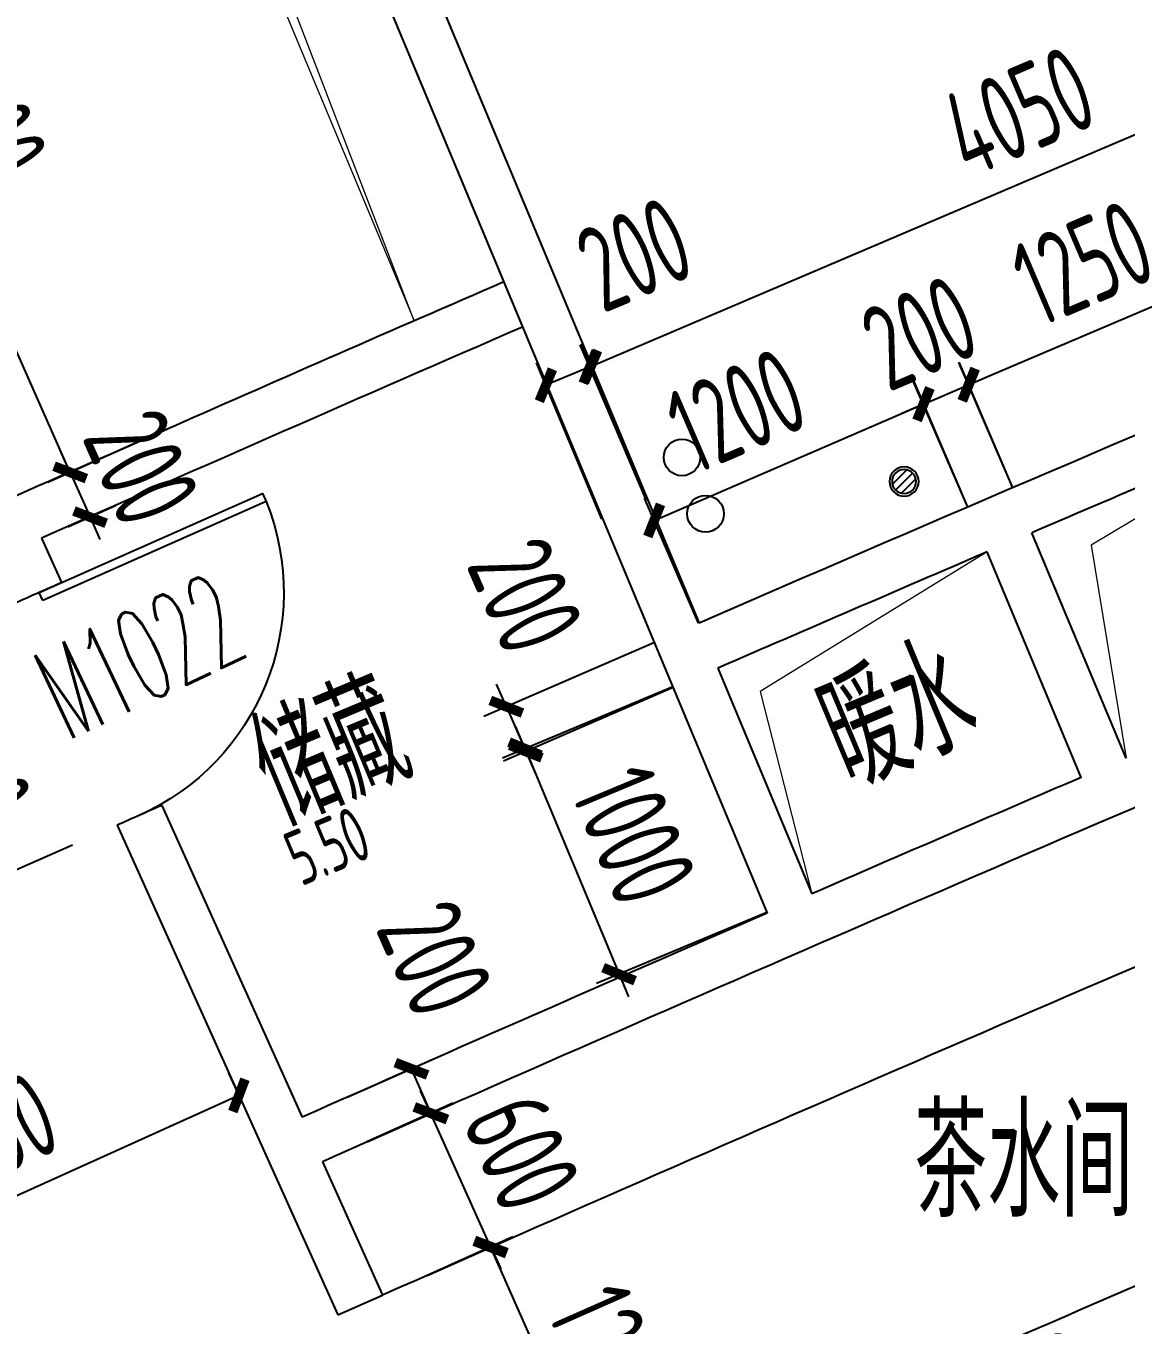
# Model space of a CAD drawing. Header units: millimetres. Extents: x 0 to 12110233, y -6694180 to 0.
# Drawn here: x 11651748 to 11656252, y -6410741 to -6405424 of the extents above; entities that cross this region are included whole.
import ezdxf
from ezdxf.enums import TextEntityAlignment as Align

# ---------------------------------------------------------------- set-up
doc = ezdxf.new("R2010")
doc.units = ezdxf.units.MM
doc.header["$LTSCALE"] = 10
doc.linetypes.add('A1-RG-AXIS-3~4F$0$CENTER', pattern=[50.8, 31.75, -6.35, 6.35, -6.35])
doc.linetypes.add('A1-RI-F3$0$442 Site - clean$0$DASHED', pattern=[0.75, 0.5, -0.25])
for name, color, linetype in [('A1-RD-3F$0$A-louban', 5, 'Continuous'), ('A1-RG-AXIS-3~4F$0$A2-RG-AXIS-150$0$A-DIMS-100', 1, 'Continuous'), ('A1-RI-F3$0$0P-DR-DD-V', 210, 'Continuous'), ('A1-RI-F3$0$0P-DR-E', 210, 'Continuous'), ('A1-RI-F3$0$0P-RW-GR-V', 210, 'Continuous'), ('A1-RI-F3$0$A-DIMS-1：100', 1, 'Continuous'), ('A1-RI-F3$0$A-DOOR', 32, 'Continuous'), ('A1-RI-F3$0$A-FIXT', 55, 'Continuous'), ('A1-RI-F3$0$A-STRS-HRAL', 3, 'Continuous'), ('A1-RI-F3$0$A-SYMB-AREA', 4, 'Continuous'), ('A1-RI-F3$0$A-SYMB-NAME', 4, 'Continuous'), ('A1-RI-F3$0$A-TEXT1', 4, 'Continuous'), ('A1-RI-F3$0$A-WALL', 7, 'Continuous'), ('A1-RI-F3$0$N-SYMB-DOOR', 13, 'Continuous'), ('A1-RI-F3$0$N-SYMB-DOOR1', 13, 'Continuous'), ('A1-RI-F3$0$N-SYMB-DOOR2', 13, 'Continuous')]:
    doc.layers.add(name, color=color, linetype=linetype)
doc.layers.add('A1-RG-AXIS-3~4F$0$A-GRID', color=1, linetype='A1-RG-AXIS-3~4F$0$CENTER', lineweight=9)
doc.layers.add('A1-RI-F3$0$A-HOLE', color=2, linetype='Continuous', lineweight=5)
doc.styles.add('A1-RG-AXIS-3~4F$0$A2-RG-AXIS-150$0$XD2008', font='romans.shx', dxfattribs={"width": 0.7})
doc.styles.add('A1-RI-F3$0$ECADI', font='gbeitc.shx', dxfattribs={"width": 0.7, "bigfont": 'gbcbig.shx'})
doc.styles.add('A1-RI-F3$0$ECADI-SYM', font='simplex.shx', dxfattribs={"width": 0.7, "bigfont": 'hztxt.shx'})
doc.styles.add('A1-RI-F3$0$XD2008', font='xd-hzs.shx', dxfattribs={"width": 0.7, "bigfont": 'xd-hztxt.shx'})
doc.dimstyles.new('A1-RG-AXIS-3~4F$0$A2-RG-AXIS-150$0$XD100', dxfattribs={"dimscale": 100, "dimtxt": 5.5, "dimasz": 1.5, "dimexe": 1, "dimexo": 2, "dimgap": 0.5, "dimtad": 1, "dimdec": 0, "dimdsep": 46, "dimtxsty": 'A1-RG-AXIS-3~4F$0$A2-RG-AXIS-150$0$XD2008', "dimblk": 'A1-RG-AXIS-3~4F$0$A2-RG-AXIS-150$0$_ArchTick', "dimcen": 2.5, "dimclrt": 4, "dimaunit": 1, "dimadec": 3, "dimazin": 0, "dimtfac": 1, "dimtdec": 0, "dimtix": 1, "dimtmove": 0, "dimatfit": 3, "dimfxl": 0, "dimtolj": 1, "dimtzin": 0, "dimarcsym": 0})
doc.dimstyles.new('A1-RI-F3$0$XD100$0', dxfattribs={"dimscale": 100, "dimtxt": 3.5, "dimasz": 2, "dimexe": 1, "dimexo": 2, "dimgap": 1, "dimtad": 1, "dimdec": 0, "dimdsep": 46, "dimtxsty": 'A1-RI-F3$0$XD2008', "dimblk1": 'A1-RI-F3$0$_ArchTick', "dimblk2": 'A1-RI-F3$0$_ArchTick', "dimsah": 1, "dimcen": 2.5, "dimclrd": 1, "dimclre": 1, "dimclrt": 4, "dimaunit": 1, "dimadec": 0, "dimazin": 0, "dimtfac": 1, "dimtdec": 0, "dimtix": 1, "dimtmove": 2, "dimatfit": 3, "dimfxl": 0, "dimtolj": 1, "dimtzin": 0, "dimarcsym": 0})

# ---------------------------------------------------------------- blocks, each defined once
blk = doc.blocks.new('A1-RD-3F')
at = {"layer": 'A1-RD-3F$0$A-louban'}
blk.add_lwpolyline([(11669520.9, -6410687.2), (11668553.2, -6408166.6, 0.013789), (11652954.6, -6414674.9), (11654065.4, -6417135.8, -0.013784)], format="xyb", close=True, dxfattribs=at)
blk = doc.blocks.new('A1-RI-F3$0$A$C18701E44')
at = {"layer": 'A1-RI-F3$0$A-FIXT'}
for points in [[(703.5, 352.4), (509.3, 643.6, 0.412128), (440.3, 657.7)], [(271.6, 8.2, -0.4126), (202.5, 22.2), (8.4, 313.4, -0.415827), (22.4, 382.9)]]:
    blk.add_lwpolyline(points, format="xyb", dxfattribs=at)
blk.add_circle((425.2, 229), 20, dxfattribs=at)
for centre, radius, start, end in [((169905.5, -257487.6), 308800, 123.283794, 123.376583), ((661.9, 324.7), 50, 303.2833, 33.6921), ((169905.5, -257487.6), 308350, 123.283331, 123.376225)]:
    blk.add_arc(centre, radius, start, end, dxfattribs=at)
blk = doc.blocks.new('A1-RI-F3$0$A1RUODIANJIAN')
at = {"layer": 'A1-RI-F3$0$A-SYMB-NAME', "linetype": 'ByBlock', "style": 'A1-RI-F3$0$XD2008', "width": 0.7}
blk.add_attdef('A1RUODIANJIAN', (11587156, -6438427.3), '', height=350, dxfattribs=at)
blk = doc.blocks.new('A1-RI-F3$0$_ArchTick')
at = {"color": 0, "linetype": 'ByBlock', "const_width": 0.4}
blk.add_lwpolyline([(-0.5, -0.5), (0.5, 0.5)], dxfattribs=at)
blk = doc.blocks.new('*D46')
at = {"layer": 'A1-RI-F3$0$A-DIMS-1：100', "color": 1, "linetype": 'ByBlock', "lineweight": -2}
for p, q in [((11658014.1, -6405777.7), (11657742.6, -6405140.5)), ((11657781.8, -6405232.5), (11654055.9, -6406820.5)), ((11654288.3, -6407365.7), (11654016.7, -6406728.5))]:
    blk.add_line(p, q, dxfattribs=at)
at = {"layer": 'A1-RI-F3$0$A-DIMS-1：100', "color": 1, "linetype": 'ByBlock', "lineweight": -2, "xscale": 100, "yscale": 100, "zscale": 100}
for p, rotation in [((11657781.8, -6405232.5), 23.08386770607282), ((11654055.9, -6406820.5), 203.0838677060729)]:
    blk.add_blockref('A1-RI-F3$0$_ArchTick', p, dxfattribs=dict(at, rotation=rotation))
at = {"layer": 'A1-RI-F3$0$A-DIMS-1：100', "color": 4, "linetype": 'ByBlock', "insert": (11655811, -6405773.5), "char_height": 350, "attachment_point": 5, "rotation": 23.0839, "style": 'A1-RI-F3$0$XD2008'}
blk.add_mtext('\\A1;4050', dxfattribs=at)
blk = doc.blocks.new('*D47')
at = {"layer": 'A1-RI-F3$0$A-DIMS-1：100', "color": 1, "linetype": 'ByBlock', "lineweight": -2}
for p, q in [((11654289.7, -6407365.1), (11654022.6, -6406724.9)), ((11654105.1, -6407442.1), (11653838, -6406801.9)), ((11654061.1, -6406817.2), (11653876.6, -6406894.2))]:
    blk.add_line(p, q, dxfattribs=at)
at = {"layer": 'A1-RI-F3$0$A-DIMS-1：100', "color": 1, "linetype": 'ByBlock', "lineweight": -2, "xscale": 100, "yscale": 100, "zscale": 100}
for p, rotation in [((11654061.1, -6406817.2), 22.64589971378171), ((11653876.6, -6406894.2), 202.6458997137817)]:
    blk.add_blockref('A1-RI-F3$0$_ArchTick', p, dxfattribs=dict(at, rotation=rotation))
at = {"layer": 'A1-RI-F3$0$A-DIMS-1：100', "color": 4, "linetype": 'ByBlock', "insert": (11654239.2, -6406357.9), "char_height": 350, "attachment_point": 5, "rotation": 22.6459, "style": 'A1-RI-F3$0$XD2008'}
blk.add_mtext('\\A1;200', dxfattribs=at)
blk = doc.blocks.new('*D99')
at = {"layer": 'A1-RI-F3$0$A-DIMS-1：100', "color": 1, "linetype": 'ByBlock', "lineweight": -2}
for p, q in [((11653404.1, -6409872.9), (11653363, -6409781.7)), ((11653144, -6409990.1), (11653495.3, -6409831.8)), ((11653650.4, -6410419.5), (11653404.1, -6409872.9)), ((11653390.3, -6410536.7), (11653741.6, -6410378.4)), ((11653650.4, -6410419.5), (11653691.5, -6410510.7))]:
    blk.add_line(p, q, dxfattribs=at)
at = {"layer": 'A1-RI-F3$0$A-DIMS-1：100', "color": 1, "linetype": 'ByBlock', "lineweight": -2, "xscale": 100, "yscale": 100, "zscale": 100}
for p, rotation in [((11653404.1, -6409872.9), 294.2530138338128), ((11653650.4, -6410419.5), 114.2530138338127)]:
    blk.add_blockref('A1-RI-F3$0$_ArchTick', p, dxfattribs=dict(at, rotation=rotation))
at = {"layer": 'A1-RI-F3$0$A-DIMS-1：100', "color": 4, "linetype": 'ByBlock', "insert": (11653778, -6410033.2), "char_height": 350, "attachment_point": 5, "rotation": 294.253, "style": 'A1-RI-F3$0$XD2008'}
blk.add_mtext('\\A1;600', dxfattribs=at)
blk = doc.blocks.new('*D100')
at = {"layer": 'A1-RI-F3$0$A-DIMS-1：100', "color": 1, "linetype": 'ByBlock', "lineweight": -2}
for p, q in [((11653390.8, -6410537.9), (11653741.3, -6410382.7)), ((11653649.9, -6410423.2), (11654135.8, -6411520.9)), ((11653876.7, -6411635.6), (11654227.2, -6411480.4))]:
    blk.add_line(p, q, dxfattribs=at)
at = {"layer": 'A1-RI-F3$0$A-DIMS-1：100', "color": 1, "linetype": 'ByBlock', "lineweight": -2, "xscale": 100, "yscale": 100, "zscale": 100}
for p, rotation in [((11653649.9, -6410423.2), 113.8776361080659), ((11654135.8, -6411520.9), 293.8776361080659)]:
    blk.add_blockref('A1-RI-F3$0$_ArchTick', p, dxfattribs=dict(at, rotation=rotation))
at = {"layer": 'A1-RI-F3$0$A-DIMS-1：100', "color": 4, "linetype": 'ByBlock', "insert": (11654144.3, -6410860.7), "char_height": 350, "attachment_point": 5, "rotation": 293.8776, "style": 'A1-RI-F3$0$XD2008'}
blk.add_mtext('\\A1;1200', dxfattribs=at)
blk = doc.blocks.new('*D202')
at = {"layer": 'A1-RI-F3$0$A-DIMS-1：100', "color": 1, "linetype": 'ByBlock', "lineweight": -2}
for p, q in [((11651107.8, -6404332.9), (11650621, -6404548.8)), ((11651929.1, -6407250.9), (11650712.4, -6404508.3)), ((11652324.5, -6407075.5), (11651837.7, -6407291.5))]:
    blk.add_line(p, q, dxfattribs=at)
at = {"layer": 'A1-RI-F3$0$A-DIMS-1：100', "color": 1, "linetype": 'ByBlock', "lineweight": -2, "xscale": 100, "yscale": 100, "zscale": 100}
for p, rotation in [((11650712.4, -6404508.3), 113.9226240927053), ((11651929.1, -6407250.9), 293.9226240927052)]:
    blk.add_blockref('A1-RI-F3$0$_ArchTick', p, dxfattribs=dict(at, rotation=rotation))
at = {"layer": 'A1-RI-F3$0$A-DIMS-1：100', "color": 4, "linetype": 'ByBlock', "insert": (11651572.1, -6405768.1), "char_height": 350, "attachment_point": 5, "rotation": 293.9226, "style": 'A1-RI-F3$0$XD2008'}
blk.add_mtext('\\A1;3000', dxfattribs=at)
blk = doc.blocks.new('*D203')
at = {"layer": 'A1-RI-F3$0$A-DIMS-1：100', "color": 1, "linetype": 'ByBlock', "lineweight": -2}
for p, q in [((11651929.2, -6407251.2), (11651888.5, -6407159.9)), ((11652032.9, -6407205.1), (11651837.8, -6407291.9)), ((11651929.2, -6407251.2), (11652010.5, -6407434.1)), ((11652114.3, -6407388), (11651919.2, -6407474.8)), ((11652010.5, -6407434.1), (11652051.2, -6407525.5))]:
    blk.add_line(p, q, dxfattribs=at)
at = {"layer": 'A1-RI-F3$0$A-DIMS-1：100', "color": 1, "linetype": 'ByBlock', "lineweight": -2, "xscale": 100, "yscale": 100, "zscale": 100}
for p, rotation in [((11651929.2, -6407251.2), 293.9808935810037), ((11652010.5, -6407434.1), 113.9808935810037)]:
    blk.add_blockref('A1-RI-F3$0$_ArchTick', p, dxfattribs=dict(at, rotation=rotation))
at = {"layer": 'A1-RI-F3$0$A-DIMS-1：100', "color": 4, "linetype": 'ByBlock', "insert": (11652221.1, -6407230.9), "char_height": 350, "attachment_point": 5, "rotation": 293.9809, "style": 'A1-RI-F3$0$XD2008'}
blk.add_mtext('\\A1;200', dxfattribs=at)
blk = doc.blocks.new('*D204')
at = {"layer": 'A1-RI-F3$0$A-DIMS-1：100', "color": 1, "linetype": 'ByBlock', "lineweight": -2}
for p, q in [((11652613.6, -6409787), (11652578.8, -6409709.7)), ((11652619.9, -6409800.9), (11650751.3, -6410644.3)), ((11650745, -6410630.4), (11650710.1, -6410553.2))]:
    blk.add_line(p, q, dxfattribs=at)
at = {"layer": 'A1-RI-F3$0$A-DIMS-1：100', "color": 1, "linetype": 'ByBlock', "lineweight": -2, "xscale": 100, "yscale": 100, "zscale": 100}
for p, rotation in [((11652619.9, -6409800.9), 24.29328656344113), ((11650751.3, -6410644.3), 204.2932865634411)]:
    blk.add_blockref('A1-RI-F3$0$_ArchTick', p, dxfattribs=dict(at, rotation=rotation))
at = {"layer": 'A1-RI-F3$0$A-DIMS-1：100', "color": 4, "linetype": 'ByBlock', "insert": (11651572.5, -6409972), "char_height": 350, "attachment_point": 5, "rotation": 24.2933, "style": 'A1-RI-F3$0$XD2008'}
blk.add_mtext('\\A1;2050', dxfattribs=at)
blk = doc.blocks.new('A1-RI-F3$0$A-X-D2-60$0$d1000')
at = {"layer": 'A1-RI-F3$0$A-DOOR'}
blk.add_lwpolyline([(1257258.4, 175906.7), (1257258.4, 175941.7), (1256258.2, 175941.7), (1256258.2, 175906.7)], close=True, dxfattribs=at)
blk.add_arc((1257257.6, 175941.7), 1000, 182.0058, 269.9549, dxfattribs=at)
blk = doc.blocks.new('A1-RI-F3$0$5erhfh')
at = {"layer": 'A1-RI-F3$0$A-SYMB-AREA', "style": 'A1-RI-F3$0$ECADI', "width": 0.7}
blk.add_attdef('340M2', text='', height=2.5, dxfattribs=at).set_placement((0, 1.25), align=Align.MIDDLE_LEFT)
at = {"layer": 'A1-RI-F3$0$A-SYMB-NAME', "style": 'A1-RI-F3$0$ECADI', "width": 0.7}
blk.add_attdef('CHINESENAME', (-12.292, 3.087), '', height=4.5, dxfattribs=at)
blk = doc.blocks.new('*D207')
at = {"layer": 'A1-RI-F3$0$A-DIMS-1：100', "color": 1, "linetype": 'ByBlock', "lineweight": -2}
for p, q in [((11651533.6, -6407861.9), (11650970.7, -6408111.6)), ((11651062.1, -6408071), (11651021.6, -6407979.6)), ((11651467.5, -6408985.2), (11651062.1, -6408071)), ((11651939, -6408776.1), (11651376.1, -6409025.7)), ((11651467.5, -6408985.2), (11651508.1, -6409076.6))]:
    blk.add_line(p, q, dxfattribs=at)
at = {"layer": 'A1-RI-F3$0$A-DIMS-1：100', "color": 1, "linetype": 'ByBlock', "lineweight": -2, "xscale": 100, "yscale": 100, "zscale": 100}
for p, rotation in [((11651062.1, -6408071), 293.9169693604501), ((11651467.5, -6408985.2), 113.9169693604501)]:
    blk.add_blockref('A1-RI-F3$0$_ArchTick', p, dxfattribs=dict(at, rotation=rotation))
at = {"layer": 'A1-RI-F3$0$A-DIMS-1：100', "color": 4, "linetype": 'ByBlock', "insert": (11651516.2, -6408416.6), "char_height": 350, "attachment_point": 5, "rotation": 293.917, "style": 'A1-RI-F3$0$XD2008'}
blk.add_mtext('\\A1;1000', dxfattribs=at)
blk = doc.blocks.new('*D362')
at = {"layer": 'A1-RI-F3$0$A-DIMS-1：100', "color": 1, "linetype": 'ByBlock', "lineweight": -2}
for p, q in [((11655603.5, -6407393.1), (11655382.2, -6406880.2)), ((11654319.9, -6407447.6), (11655421.8, -6406972.1)), ((11654501.7, -6407868.7), (11654280.3, -6407355.8))]:
    blk.add_line(p, q, dxfattribs=at)
at = {"layer": 'A1-RI-F3$0$A-DIMS-1：100', "color": 1, "linetype": 'ByBlock', "lineweight": -2, "xscale": 100, "yscale": 100, "zscale": 100}
for p, rotation in [((11655421.8, -6406972.1), 23.34592495140118), ((11654319.9, -6407447.6), 203.3459249514012)]:
    blk.add_blockref('A1-RI-F3$0$_ArchTick', p, dxfattribs=dict(at, rotation=rotation))
at = {"layer": 'A1-RI-F3$0$A-DIMS-1：100', "color": 4, "linetype": 'ByBlock', "insert": (11654657.2, -6406998.3), "char_height": 350, "attachment_point": 5, "rotation": 23.3459, "style": 'A1-RI-F3$0$XD2008'}
blk.add_mtext('\\A1;1200', dxfattribs=at)
blk = doc.blocks.new('*D363')
at = {"layer": 'A1-RI-F3$0$A-DIMS-1：100', "color": 1, "linetype": 'ByBlock', "lineweight": -2}
for p, q in [((11655787.7, -6407314.1), (11655567.5, -6406800.7)), ((11655606.9, -6406892.6), (11655698.8, -6406853.1)), ((11655603.9, -6407392.9), (11655383.7, -6406879.5)), ((11655423.1, -6406971.4), (11655606.9, -6406892.6)), ((11655423.1, -6406971.4), (11655331.2, -6407010.8))]:
    blk.add_line(p, q, dxfattribs=at)
at = {"layer": 'A1-RI-F3$0$A-DIMS-1：100', "color": 1, "linetype": 'ByBlock', "lineweight": -2, "xscale": 100, "yscale": 100, "zscale": 100}
for p, rotation in [((11655606.9, -6406892.6), 203.2173263842413), ((11655423.1, -6406971.4), 23.2173263842413)]:
    blk.add_blockref('A1-RI-F3$0$_ArchTick', p, dxfattribs=dict(at, rotation=rotation))
at = {"layer": 'A1-RI-F3$0$A-DIMS-1：100', "color": 4, "linetype": 'ByBlock', "insert": (11655406.6, -6406679.3), "char_height": 350, "attachment_point": 5, "rotation": 23.2173, "style": 'A1-RI-F3$0$XD2008'}
blk.add_mtext('\\A1;200', dxfattribs=at)
blk = doc.blocks.new('*D364')
at = {"layer": 'A1-RI-F3$0$A-DIMS-1：100', "color": 1, "linetype": 'ByBlock', "lineweight": -2}
for p, q in [((11656938.1, -6406823.8), (11656719.1, -6406309.8)), ((11655608.3, -6406891.9), (11656758.3, -6406401.8)), ((11655788.2, -6407313.9), (11655569.1, -6406799.9))]:
    blk.add_line(p, q, dxfattribs=at)
at = {"layer": 'A1-RI-F3$0$A-DIMS-1：100', "color": 1, "linetype": 'ByBlock', "lineweight": -2, "xscale": 100, "yscale": 100, "zscale": 100}
for p, rotation in [((11656758.3, -6406401.8), 23.08321563116521), ((11655608.3, -6406891.9), 203.0832156311652)]:
    blk.add_blockref('A1-RI-F3$0$_ArchTick', p, dxfattribs=dict(at, rotation=rotation))
at = {"layer": 'A1-RI-F3$0$A-DIMS-1：100', "color": 4, "linetype": 'ByBlock', "insert": (11656075.5, -6406393.9), "char_height": 350, "attachment_point": 5, "rotation": 23.0832, "style": 'A1-RI-F3$0$XD2008'}
blk.add_mtext('\\A1;1250', dxfattribs=at)
blk = doc.blocks.new('*D407')
at = {"layer": 'A1-RI-F3$0$A-DIMS-1：100', "color": 1, "linetype": 'ByBlock', "lineweight": -2}
for p, q in [((11654318.2, -6407948.3), (11653623.2, -6408249.9)), ((11653714.9, -6408210.1), (11653675.1, -6408118.3)), ((11654397.8, -6408131.8), (11653702.8, -6408433.3)), ((11653714.9, -6408210.1), (11653794.5, -6408393.5)), ((11653794.5, -6408393.5), (11653834.3, -6408485.3))]:
    blk.add_line(p, q, dxfattribs=at)
at = {"layer": 'A1-RI-F3$0$A-DIMS-1：100', "color": 1, "linetype": 'ByBlock', "lineweight": -2, "xscale": 100, "yscale": 100, "zscale": 100}
for p, rotation in [((11653714.9, -6408210.1), 293.4560820581405), ((11653794.5, -6408393.5), 113.4560820581404)]:
    blk.add_blockref('A1-RI-F3$0$_ArchTick', p, dxfattribs=dict(at, rotation=rotation))
at = {"layer": 'A1-RI-F3$0$A-DIMS-1：100', "color": 4, "linetype": 'ByBlock', "insert": (11653793, -6407755.6), "char_height": 350, "attachment_point": 5, "rotation": 293.4561, "style": 'A1-RI-F3$0$XD2008'}
blk.add_mtext('\\A1;200', dxfattribs=at)
blk = doc.blocks.new('*D408')
at = {"layer": 'A1-RI-F3$0$A-DIMS-1：100', "color": 1, "linetype": 'ByBlock', "lineweight": -2}
for p, q in [((11654396.4, -6408129.3), (11653698.9, -6408420.3)), ((11653791.2, -6408381.8), (11653752.7, -6408289.5)), ((11653791.2, -6408381.8), (11654176.2, -6409304.8)), ((11654781.4, -6409052.3), (11654084, -6409343.3)), ((11654176.2, -6409304.8), (11654214.7, -6409397.1))]:
    blk.add_line(p, q, dxfattribs=at)
at = {"layer": 'A1-RI-F3$0$A-DIMS-1：100', "color": 1, "linetype": 'ByBlock', "lineweight": -2, "xscale": 100, "yscale": 100, "zscale": 100}
for p, rotation in [((11653791.2, -6408381.8), 292.6459117612793), ((11654176.2, -6409304.8), 112.6459117612793)]:
    blk.add_blockref('A1-RI-F3$0$_ArchTick', p, dxfattribs=dict(at, rotation=rotation))
at = {"layer": 'A1-RI-F3$0$A-DIMS-1：100', "color": 4, "linetype": 'ByBlock', "insert": (11654237.5, -6408737.4), "char_height": 350, "attachment_point": 5, "rotation": 292.6459, "style": 'A1-RI-F3$0$XD2008'}
blk.add_mtext('\\A1;1000', dxfattribs=at)
blk = doc.blocks.new('*D409')
at = {"layer": 'A1-RI-F3$0$A-DIMS-1：100', "color": 1, "linetype": 'ByBlock', "lineweight": -2}
for p, q in [((11653063.6, -6409808.4), (11653417.7, -6409651.6)), ((11653407.2, -6409875), (11653326.2, -6409692.1)), ((11653144.5, -6409991.3), (11653498.6, -6409834.5))]:
    blk.add_line(p, q, dxfattribs=at)
at = {"layer": 'A1-RI-F3$0$A-DIMS-1：100', "color": 1, "linetype": 'ByBlock', "lineweight": -2, "xscale": 100, "yscale": 100, "zscale": 100}
for p, rotation in [((11653326.2, -6409692.1), 113.8783604082778), ((11653407.2, -6409875), 293.8783604082777)]:
    blk.add_blockref('A1-RI-F3$0$_ArchTick', p, dxfattribs=dict(at, rotation=rotation))
at = {"layer": 'A1-RI-F3$0$A-DIMS-1：100', "color": 4, "linetype": 'ByBlock', "insert": (11653422.4, -6409241.4), "char_height": 350, "attachment_point": 5, "rotation": 293.8784, "style": 'A1-RI-F3$0$XD2008'}
blk.add_mtext('\\A1;200', dxfattribs=at)
blk = doc.blocks.new('A1-RI-F3$0$mc')
at = {"layer": 'A1-RI-F3$0$N-SYMB-DOOR', "style": 'A1-RI-F3$0$ECADI-SYM', "width": 0.7}
for tag, p in [('门窗主编号1', (55.7, -311.3)), ('门窗主编号2', (667.6, -311.3))]:
    blk.add_attdef(tag, p, '', height=180, dxfattribs=at)
at = {"layer": 'A1-RI-F3$0$N-SYMB-DOOR', "style": 'A1-RI-F3$0$ECADI-SYM', "width": 0.7, "flags": 1}
for tag, p in [('洞口尺寸(宽X高)', (55.6, -717.2)), ('备注', (57.1, -921.2))]:
    blk.add_attdef(tag, p, '', height=180, dxfattribs=at)
at = {"layer": 'A1-RI-F3$0$N-SYMB-DOOR1', "style": 'A1-RI-F3$0$ECADI-SYM', "width": 0.7}
blk.add_attdef('门窗辅编号1', (55.7, -516.1), '', height=180, dxfattribs=at)
at = {"layer": 'A1-RI-F3$0$N-SYMB-DOOR2', "style": 'A1-RI-F3$0$ECADI-SYM', "width": 0.7}
blk.add_attdef('门窗辅编号2', (311.5, -516.1), '', height=180, dxfattribs=at)
blk = doc.blocks.new('A1-RG-AXIS-3~4F$0$A2-RG-AXIS-150$0$_ArchTick')
at = {"color": 0, "linetype": 'ByBlock', "const_width": 0.4}
blk.add_lwpolyline([(-0.5, -0.5), (0.5, 0.5)], dxfattribs=at)
blk = doc.blocks.new('*D711')
at = {"layer": 'A1-RG-AXIS-3~4F$0$A2-RG-AXIS-150$0$A-DIMS-100', "color": 0, "lineweight": -2, "ltscale": 3}
for p, q in [((11670910, -6387267.3), (11670915.9, -6387284)), ((11580897.2, -6435951), (11580908, -6435965))]:
    blk.add_line(p, q, dxfattribs=at)
blk.add_arc((11778731.9, -6694178.6), 325182.4, 109.357031, 127.456634, dxfattribs=at)
at = {"layer": 'A1-RG-AXIS-3~4F$0$A2-RG-AXIS-150$0$A-DIMS-100', "color": 0, "lineweight": -2, "ltscale": 3, "xscale": 150, "yscale": 150, "zscale": 150}
for p, rotation in [((11670949, -6387378.3), 19.35703132825471), ((11580968.8, -6436044.4), 217.4566338573137)]:
    blk.add_blockref('A1-RG-AXIS-3~4F$0$A2-RG-AXIS-150$0$_ArchTick', p, dxfattribs=dict(at, rotation=rotation))
at = {"layer": 'A1-RG-AXIS-3~4F$0$A2-RG-AXIS-150$0$A-DIMS-100', "color": 4, "ltscale": 3, "insert": (11623903.2, -6407910.6), "char_height": 375, "attachment_point": 5, "rotation": 28.4068, "style": 'A1-RG-AXIS-3~4F$0$A2-RG-AXIS-150$0$XD2008'}
blk.add_mtext('\\A1;18°5\'59"', dxfattribs=at)
blk = doc.blocks.new('A1-RI-F3$0$低漏')
at = {"layer": 'A1-RI-F3$0$0P-DR-E'}
for p, q in [((14457.5, 8570.9, 0), (14398.3, 8511.7, 0)), ((14481, 8557.8, 0), (14411.4, 8488.2, 0)), ((14494.1, 8534.3, 0), (14434.9, 8475.1, 0))]:
    blk.add_line(p, q, dxfattribs=at)
at = {"layer": 'A1-RI-F3$0$0P-DR-E', "extrusion": (0, 0, -1)}
for major_axis, start_param, end_param in [((-42.4, 42.4), 3.926991, 10.210176), ((34.8, 34.8), 2.35619449019234, 8.639379797371927)]:
    blk.add_ellipse((14446.2, 8523, 0), major_axis=major_axis, ratio=1, start_param=start_param, end_param=end_param, dxfattribs=at)
blk = doc.blocks.new('A1-RI-F3$0$地漏')
blk.add_blockref('A1-RI-F3$0$低漏', (-14446.2, -8523, 0))
blk = doc.blocks.new('A1-RG-AXIS-3~4F')
at = {"layer": 'A1-RG-AXIS-3~4F$0$A-GRID', "linetype": 'A1-RG-AXIS-3~4F$0$CENTER', "ltscale": 0.05}
blk.add_lwpolyline([(11682866.1, -6392336.6, 0.10373), (11569674.9, -6456283.6, 0.10373)], format="xyb", dxfattribs=at)
blk.add_arc((11778731.9, -6694178.6), 308600, 107.574373, 131.323037, dxfattribs=at)
at = {"layer": 'A1-RG-AXIS-3~4F$0$A-GRID', "ltscale": 0.05}
blk.add_arc((11778731.9, -6694178.6), 301700, 107.53359, 131.336201, dxfattribs=at)
at = {"layer": 'A1-RG-AXIS-3~4F$0$A2-RG-AXIS-150$0$A-DIMS-100', "ltscale": 3}
dim = blk.add_angular_dim_3p(base=(11639299.9, -6400406.2), center=(11778731.9, -6694178.6), p1=(11670976.3, -6387456), p2=(11581018.9, -6436109.7), dimstyle='A1-RG-AXIS-3~4F$0$A2-RG-AXIS-150$0$XD100', override={"dimtxt": 3.75, "dimadec": 4}, dxfattribs=at)
dim.commit()
dim.dimension.update_dxf_attribs({"geometry": '*D711', "text_midpoint": (11623903.2, -6407910.6)})
blk = doc.blocks.new('A1-RI-F3')
at = {"layer": 'A1-RI-F3$0$0P-DR-DD-V'}
blk.add_circle((11654530.2, -6407420.4), 75, dxfattribs=at)
at = {"layer": 'A1-RI-F3$0$0P-RW-GR-V'}
blk.add_circle((11654433.9, -6407189.7), 75, dxfattribs=at)
blk.add_circle((11654433.9, -6407189.7), 75, dxfattribs=at)
at = {"layer": 'A1-RI-F3$0$A-FIXT'}
for centre, radius, start, end in [((11781892.5, -6701553.5), 318123.8, 112.977257, 113.860497), ((11778731.9, -6694178.6), 308900.2, 112.97313, 113.876181)]:
    blk.add_arc(centre, radius, start, end, dxfattribs=at)
at = {"layer": 'A1-RI-F3$0$A-HOLE'}
for p, q in [((11651990, -6403400.3), (11653337.8, -6406630.8)), ((11657016.5, -6407007.8), (11656108.9, -6407548.3)), ((11656108.9, -6407548.3), (11656251.6, -6408420.8)), ((11655682.8, -6407576.7), (11654753.5, -6408147.9)), ((11654753.5, -6408147.9), (11654966, -6408975.3))]:
    blk.add_line(p, q, dxfattribs=at)
at = {"layer": 'A1-RI-F3$0$A-HOLE', "linetype": 'A1-RI-F3$0$442 Site - clean$0$DASHED'}
for p, q in [((11655866.6, -6407497.9), (11656251.6, -6408420.8)), ((11655682.8, -6407576.7), (11656067.8, -6408499.7))]:
    blk.add_line(p, q, dxfattribs=at)
at = {"layer": 'A1-RI-F3$0$A-HOLE'}
blk.add_lwpolyline([(11653337.5, -6406630.3), (11652289, -6403908), (11652511.8, -6403612.2)], dxfattribs=at)
blk.add_lwpolyline([(11654065.4, -6417135.8, -0.013784), (11669520.9, -6410687.2), (11668553.2, -6408166.6, 0.013789), (11652954.6, -6414674.9)], format="xyb", close=True, dxfattribs=at)
at = {"layer": 'A1-RI-F3$0$A-STRS-HRAL', "ltscale": 0.25}
for radius, start, end in [(306650, 111.039819, 114.255917), (306600, 111.049168, 114.246567), (306500, 111.067877, 114.227858), (303800, 111.068459, 114.227275)]:
    blk.add_arc((11778731.9, -6694178.6), radius, start, end, dxfattribs=at)
at = {"layer": 'A1-RI-F3$0$A-WALL', "linetype": 'ByBlock'}
for p, q in [((11652540.1, -6403160.6), (11654503.9, -6407867.7)), ((11652356.6, -6403240.3), (11654782.6, -6409055)), ((11656251.6, -6408420.8), (11655866.6, -6407497.9)), ((11651811.8, -6407519.8), (11651893.9, -6407702.2)), ((11656067.8, -6408499.7), (11655682.8, -6407576.7)), ((11654580.9, -6408052.3), (11654966, -6408975.3)), ((11652304.7, -6408614), (11652879.5, -6409889.9)), ((11652121.8, -6408695), (11653024.4, -6410698.5)), ((11652961.6, -6410072.2), (11653207.9, -6410618.8)), ((11653024.4, -6410698.5), (11653207.9, -6410618.8))]:
    blk.add_line(p, q, dxfattribs=at)
for radius, start, end in [(313699.6, 113.488038, 114.028448), (313499.6, 113.488038, 113.8817), (312100.2, 112.914042, 113.455633), (311900.2, 112.969976, 113.198956), (311900.2, 113.235697, 113.456153), (313299.6, 113.881464, 113.91804), (310700.2, 112.97102, 113.87836), (310900.2, 113.237594, 113.458759), (312299.6, 113.880276, 113.916969), (310900.2, 113.495621, 113.878601)]:
    blk.add_arc((11778731.9, -6694178.6), radius, start, end, dxfattribs=at)
blk.add_blockref('A1-RG-AXIS-3~4F', (0, 0))
at = {"color": 3, "linetype": 'ByBlock'}
blk.add_blockref('A1-RD-3F', (0, 0), dxfattribs=at)
at = {"layer": 'A1-RI-F3$0$0P-DR-E'}
blk.add_blockref('A1-RI-F3$0$地漏', (11655343.1, -6407288.3), dxfattribs=at)
at = {"layer": 'A1-RI-F3$0$A-DOOR', "xscale": -1, "rotation": 23.89053934258507}
blk.add_blockref('A1-RI-F3$0$A-X-D2-60$0$d1000', (12872594.8, -6059432), dxfattribs=at)
at = {"layer": 'A1-RI-F3$0$A-FIXT', "linetype": 'ByBlock', "rotation": 349.9149807233017}
blk.add_blockref('A1-RI-F3$0$A$C18701E44', (11655404, -6411353.4), dxfattribs=at)
at = {"layer": 'A1-RI-F3$0$A-SYMB-NAME'}
ref = blk.add_blockref('A1-RI-F3$0$5erhfh', (11655934.5, -6408445.9), dxfattribs=dict(at, xscale=64.28571428531399, yscale=64.28571428531399, zscale=64.28571428531399, rotation=22.64589971340373))
ref.add_attrib('CHINESENAME', '暖水', (11655128.8, -6408567), dxfattribs={"height": 450, "rotation": 22.6459, "style": 'A1-RI-F3$0$XD2008', "width": 0.7})
ref = blk.add_blockref('A1-RI-F3$0$5erhfh', (11653609.5, -6408597), dxfattribs=dict(at, xscale=64.28571428531399, yscale=64.28571428531399, zscale=64.28571428531399, rotation=22.64589971340373))
ref.add_attrib('340M2', '5.50', (11652874.8, -6408946.3), dxfattribs={"layer": 'A1-RI-F3$0$A-SYMB-AREA', "height": 225, "rotation": 22.6459, "style": 'A1-RI-F3$0$XD2008', "width": 0.7})
ref.add_attrib('CHINESENAME', '储藏', (11652803.8, -6408718.1), dxfattribs={"height": 450, "rotation": 22.6459, "style": 'A1-RI-F3$0$XD2008', "width": 0.7})
at = {"layer": 'A1-RI-F3$0$A-SYMB-NAME', "linetype": 'ByBlock'}
ref = blk.add_blockref('A1-RI-F3$0$A1RUODIANJIAN', (68228.1, 28130.2), dxfattribs=at)
ref.add_attrib('A1RUODIANJIAN', '茶水间', (11655384, -6410297.1), dxfattribs={"linetype": 'ByBlock', "height": 450, "style": 'A1-RI-F3$0$XD2008', "width": 0.7})
at = {"layer": 'A1-RI-F3$0$N-SYMB-DOOR'}
ref = blk.add_blockref('A1-RI-F3$0$mc', (11652558.4, -6407529.9), dxfattribs=dict(at, xscale=-1.499999998483255, yscale=1.499999999068677, rotation=25.40708840130214))
ref.add_attrib('门窗主编号1', 'M1022', (11651917.1, -6408351.4), dxfattribs={"height": 375, "rotation": 25.4071, "style": 'A1-RI-F3$0$ECADI-SYM', "width": 0.5})
at = {"layer": 'A1-RI-F3$0$A-TEXT1', "style": 'A1-RI-F3$0$ECADI', "width": 0.7}
for tag, p in [('（-0.050）', (11743140.2, -6434229.8)), ('（结构标高）', (11749919, -6434229.8))]:
    blk.add_attdef(tag, p, '', height=321.4, dxfattribs=at)
at = {"layer": 'A1-RI-F3$0$A-DIMS-1：100', "linetype": 'ByBlock'}
for p1, p2, distance, picture, middle in [((11652507.3, -6406994.4), (11651290.6, -6404251.8), 632.6, '*D202', (11651572.1, -6405768.1)), ((11658092.6, -6405961.7), (11654366.7, -6407549.7), -792.7, '*D46', (11655811, -6405773.5)), ((11655866.6, -6407497.9), (11657016.5, -6407007.8), 658.7, '*D364', (11656075.5, -6406393.9)), ((11655682.8, -6407576.7), (11655866.6, -6407497.9), 658.7, '*D363', (11655406.6, -6406679.3)), ((11652215.7, -6407123.8), (11652297, -6407306.7), -313.5, '*D203', (11652221.1, -6407230.9)), ((11652121.8, -6408695), (11651716.4, -6407780.9), 715.8, '*D207', (11651516.2, -6408416.6)), ((11654580.9, -6408052.3), (11654966, -6408975.3), -855.7, '*D408', (11654237.5, -6408737.4)), ((11652695.9, -6409969.3), (11650827.3, -6410812.7), -184.8, '*D204', (11651572.5, -6409972)), ((11653207.9, -6410618.8), (11652961.6, -6410072.2), -485.3, '*D99', (11653778, -6410033.2)), ((11653207.9112, -6410618.8283), (11653693.8508, -6411716.5699), 483.323, '*D100', (11654144.3007, -6410860.7416))]:
    dim = blk.add_aligned_dim(p1=p1, p2=p2, distance=distance, dimstyle='A1-RI-F3$0$XD100$0', override={"dimasz": 1, "dimadec": 2, "dimazin": 2}, dxfattribs=at)
    dim.commit()
    dim.dimension.update_dxf_attribs({"geometry": picture, "text_midpoint": middle})
for base, p1, p2, angle, picture, middle in [((11653876.6, -6406894.2), (11654366.7, -6407549.7), (11654182.1, -6407626.7), 202.6459, '*D47', (11654239.2, -6406357.9)), ((11655421.8, -6406972.1), (11654580.9, -6408052.3), (11655682.8, -6407576.7), 23.3459, '*D362', (11654657.2, -6406998.3)), ((11653794.5, -6408393.5), (11654501.7, -6407868.7), (11654581.3, -6408052.2), 293.4561, '*D407', (11653793, -6407755.6)), ((11653326.2, -6409692.1), (11652961.6, -6410072.2), (11652880.7, -6409889.3), 113.8784, '*D409', (11653422.4, -6409241.4))]:
    dim = blk.add_linear_dim(base=base, p1=p1, p2=p2, angle=angle, dimstyle='A1-RI-F3$0$XD100$0', override={"dimasz": 1, "dimadec": 2, "dimazin": 2}, dxfattribs=at)
    dim.commit()
    dim.dimension.update_dxf_attribs({"geometry": picture, "text_midpoint": middle, "dimtype": 129})

msp = doc.modelspace()

# ---------------------------------------------------------------- block references
msp.add_blockref('A1-RI-F3', (0, 0))

doc.saveas('drawing.dxf')
